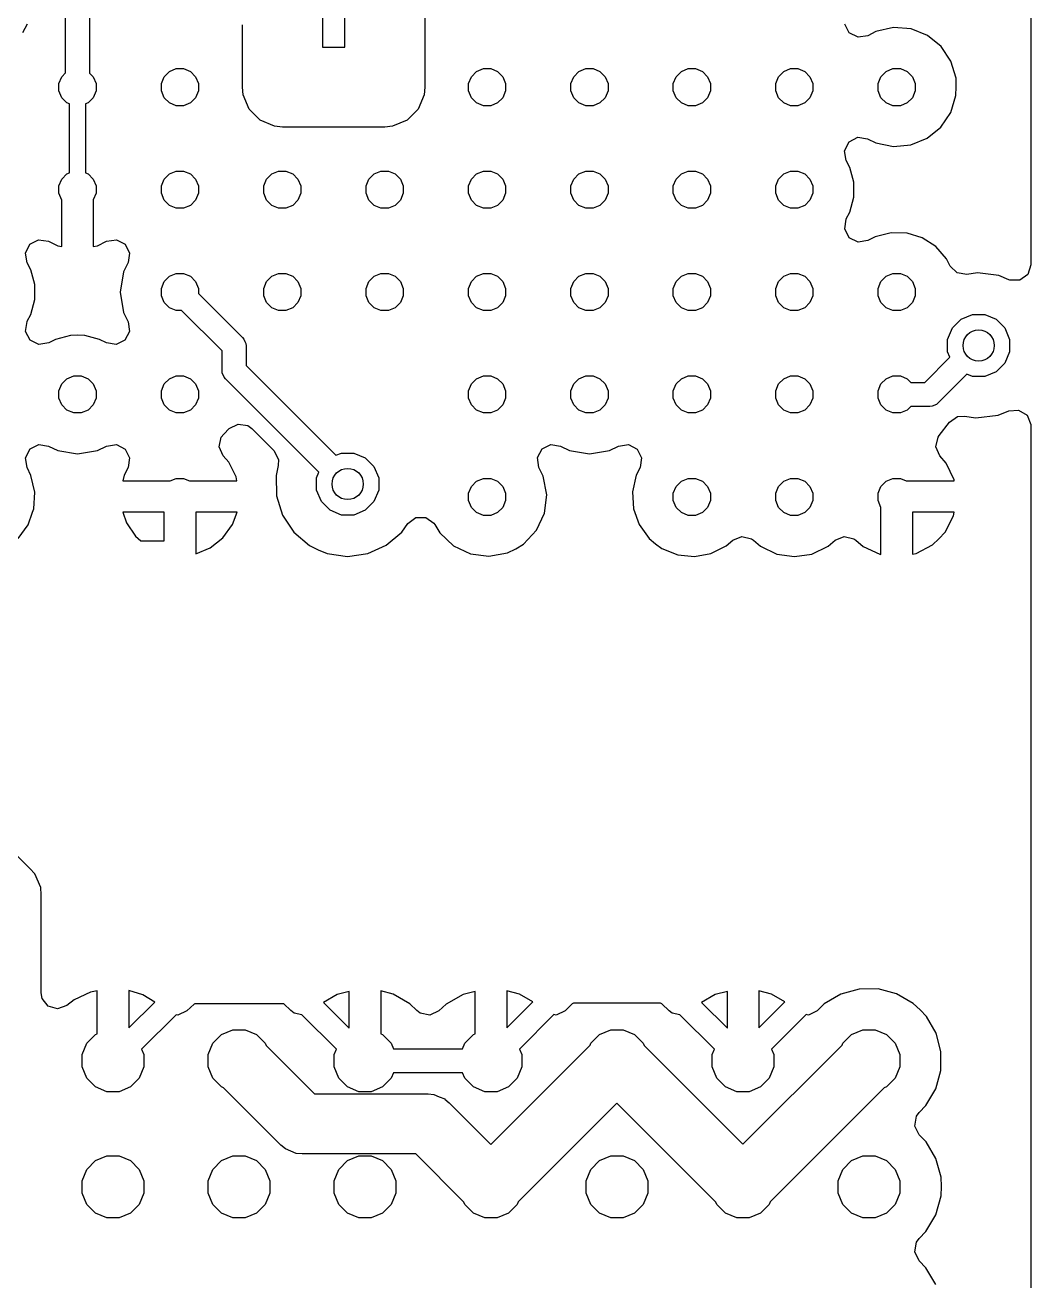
# Model space of a CAD drawing. Header units: inches. Extents: x 5.33 to 6.48, y -5.2 to -3.46.
# Drawn here: x 6.2298 to 6.4812, y -4.5747 to -4.2609 of the extents above; entities that cross this region are included whole.
import ezdxf

# ---------------------------------------------------------------- set-up
doc = ezdxf.new("R2010")
doc.units = ezdxf.units.IN
doc.header["$MEASUREMENT"] = 0
doc.layers.add('Top Layer', color=13, linetype='CONTINUOUS', true_color=0xc83434)

msp = doc.modelspace()

# ---------------------------------------------------------------- linework, layer by layer
at = {"layer": 'Top Layer', "linetype": 'CONTINUOUS'}
for p, q in [((6.48117, -3.5628), (6.48117, -4.32087)), ((6.30411, -4.25091), (6.30411, -4.26642)), ((6.3097, -4.26642), (6.3097, -4.25091)), ((6.3297, -4.25091), (6.3297, -4.27642)), ((6.23991, -4.27289), (6.23991, -4.25472)), ((6.24592, -4.2544), (6.24592, -4.27293)), ((6.23032, -4.26073), (6.22916, -4.26291)), ((6.28411, -4.27642), (6.28411, -4.26091)), ((6.43577, -4.26288), (6.43463, -4.26068)), ((6.43797, -4.26399), (6.43577, -4.26288)), ((6.44041, -4.2636), (6.43797, -4.26399)), ((6.44245, -4.26255), (6.44041, -4.2636)), ((6.44683, -4.26156), (6.44245, -4.26255)), ((6.45122, -4.26191), (6.44683, -4.26156)), ((6.4553, -4.26354), (6.45122, -4.26191)), ((6.45873, -4.2663), (6.4553, -4.26354)), ((6.30411, -4.26642), (6.3097, -4.26642)), ((6.46118, -4.26994), (6.45873, -4.2663)), ((6.46248, -4.27422), (6.46118, -4.26994)), ((6.23897, -4.27383), (6.23991, -4.27289)), ((6.24592, -4.27293), (6.24682, -4.27383)), ((6.26456, -4.27383), (6.26586, -4.27253)), ((6.26586, -4.27253), (6.26756, -4.27182)), ((6.26756, -4.27182), (6.26941, -4.27182)), ((6.26941, -4.27182), (6.27111, -4.27253)), ((6.27111, -4.27253), (6.27241, -4.27383)), ((6.34133, -4.27383), (6.34263, -4.27253)), ((6.34263, -4.27253), (6.34433, -4.27182)), ((6.34433, -4.27182), (6.34618, -4.27182)), ((6.34618, -4.27182), (6.34788, -4.27253)), ((6.34788, -4.27253), (6.34918, -4.27383)), ((6.36692, -4.27383), (6.36822, -4.27253)), ((6.36822, -4.27253), (6.36992, -4.27182)), ((6.36992, -4.27182), (6.37177, -4.27182)), ((6.37177, -4.27182), (6.37347, -4.27253)), ((6.37347, -4.27253), (6.37477, -4.27383)), ((6.39251, -4.27383), (6.39381, -4.27253)), ((6.39381, -4.27253), (6.39552, -4.27182)), ((6.39552, -4.27182), (6.39736, -4.27182)), ((6.39736, -4.27182), (6.39906, -4.27253)), ((6.39906, -4.27253), (6.40037, -4.27383)), ((6.4181, -4.27383), (6.4194, -4.27253)), ((6.4194, -4.27253), (6.42111, -4.27182)), ((6.42111, -4.27182), (6.42295, -4.27182)), ((6.42295, -4.27182), (6.42465, -4.27253)), ((6.42465, -4.27253), (6.42596, -4.27383)), ((6.44369, -4.27383), (6.44499, -4.27253)), ((6.44499, -4.27253), (6.4467, -4.27182)), ((6.4467, -4.27182), (6.44854, -4.27182)), ((6.44854, -4.27182), (6.45024, -4.27253)), ((6.45024, -4.27253), (6.45155, -4.27383)), ((6.23826, -4.27553), (6.23897, -4.27383)), ((6.23826, -4.27738), (6.23826, -4.27553)), ((6.24682, -4.27383), (6.24753, -4.27553)), ((6.24753, -4.27553), (6.24753, -4.27738)), ((6.26385, -4.27553), (6.26456, -4.27383)), ((6.26385, -4.27738), (6.26385, -4.27553)), ((6.27241, -4.27383), (6.27312, -4.27553)), ((6.27312, -4.27553), (6.27312, -4.27738)), ((6.28431, -4.27837), (6.28411, -4.27642)), ((6.3297, -4.27642), (6.32951, -4.27837)), ((6.34062, -4.27553), (6.34133, -4.27383)), ((6.34062, -4.27738), (6.34062, -4.27553)), ((6.34918, -4.27383), (6.34989, -4.27553)), ((6.34989, -4.27553), (6.34989, -4.27738)), ((6.36621, -4.27553), (6.36692, -4.27383)), ((6.36621, -4.27738), (6.36621, -4.27553)), ((6.37477, -4.27383), (6.37548, -4.27553)), ((6.37548, -4.27553), (6.37548, -4.27738)), ((6.3918, -4.27553), (6.39251, -4.27383)), ((6.3918, -4.27738), (6.3918, -4.27553)), ((6.40037, -4.27383), (6.40107, -4.27553)), ((6.40107, -4.27553), (6.40107, -4.27738)), ((6.41739, -4.27553), (6.4181, -4.27383)), ((6.41739, -4.27738), (6.41739, -4.27553)), ((6.42596, -4.27383), (6.42666, -4.27553)), ((6.42666, -4.27553), (6.42666, -4.27738)), ((6.44298, -4.27553), (6.44369, -4.27383)), ((6.44298, -4.27738), (6.44298, -4.27553)), ((6.45155, -4.27383), (6.45225, -4.27553)), ((6.45225, -4.27553), (6.45225, -4.27738)), ((6.46244, -4.27849), (6.46253, -4.27635)), ((6.46253, -4.27635), (6.46248, -4.27422)), ((6.23897, -4.27908), (6.23826, -4.27738)), ((6.24027, -4.28038), (6.23897, -4.27908)), ((6.24682, -4.27908), (6.24552, -4.28038)), ((6.24753, -4.27738), (6.24682, -4.27908)), ((6.26456, -4.27908), (6.26385, -4.27738)), ((6.26586, -4.28038), (6.26456, -4.27908)), ((6.27241, -4.27908), (6.27111, -4.28038)), ((6.27312, -4.27738), (6.27241, -4.27908)), ((6.2858, -4.28197), (6.28431, -4.27837)), ((6.32951, -4.27837), (6.32802, -4.28197)), ((6.34133, -4.27908), (6.34062, -4.27738)), ((6.34263, -4.28038), (6.34133, -4.27908)), ((6.34918, -4.27908), (6.34788, -4.28038)), ((6.34989, -4.27738), (6.34918, -4.27908)), ((6.36692, -4.27908), (6.36621, -4.27738)), ((6.36822, -4.28038), (6.36692, -4.27908)), ((6.37477, -4.27908), (6.37347, -4.28038)), ((6.37548, -4.27738), (6.37477, -4.27908)), ((6.39251, -4.27908), (6.3918, -4.27738)), ((6.39381, -4.28038), (6.39251, -4.27908)), ((6.40037, -4.27908), (6.39906, -4.28038)), ((6.40107, -4.27738), (6.40037, -4.27908)), ((6.4181, -4.27908), (6.41739, -4.27738)), ((6.4194, -4.28038), (6.4181, -4.27908)), ((6.42596, -4.27908), (6.42465, -4.28038)), ((6.42666, -4.27738), (6.42596, -4.27908)), ((6.44369, -4.27908), (6.44298, -4.27738)), ((6.44499, -4.28038), (6.44369, -4.27908)), ((6.45155, -4.27908), (6.45024, -4.28038)), ((6.45225, -4.27738), (6.45155, -4.27908)), ((6.46113, -4.28278), (6.46244, -4.27849)), ((6.24092, -4.28065), (6.24027, -4.28038)), ((6.24092, -4.29785), (6.24092, -4.28065)), ((6.24552, -4.28038), (6.24491, -4.28064)), ((6.24491, -4.28064), (6.24491, -4.29787)), ((6.26756, -4.28109), (6.26586, -4.28038)), ((6.26941, -4.28109), (6.26756, -4.28109)), ((6.27111, -4.28038), (6.26941, -4.28109)), ((6.28856, -4.28473), (6.2858, -4.28197)), ((6.32802, -4.28197), (6.32526, -4.28473)), ((6.34433, -4.28109), (6.34263, -4.28038)), ((6.34618, -4.28109), (6.34433, -4.28109)), ((6.34788, -4.28038), (6.34618, -4.28109)), ((6.36992, -4.28109), (6.36822, -4.28038)), ((6.37177, -4.28109), (6.36992, -4.28109)), ((6.37347, -4.28038), (6.37177, -4.28109)), ((6.39552, -4.28109), (6.39381, -4.28038)), ((6.39736, -4.28109), (6.39552, -4.28109)), ((6.39906, -4.28038), (6.39736, -4.28109)), ((6.42111, -4.28109), (6.4194, -4.28038)), ((6.42295, -4.28109), (6.42111, -4.28109)), ((6.42465, -4.28038), (6.42295, -4.28109)), ((6.4467, -4.28109), (6.44499, -4.28038)), ((6.44854, -4.28109), (6.4467, -4.28109)), ((6.45024, -4.28038), (6.44854, -4.28109)), ((6.45867, -4.28643), (6.46113, -4.28278)), ((6.29216, -4.28623), (6.28856, -4.28473)), ((6.32526, -4.28473), (6.32166, -4.28623)), ((6.29411, -4.28642), (6.29216, -4.28623)), ((6.3197, -4.28642), (6.29411, -4.28642)), ((6.32166, -4.28623), (6.3197, -4.28642)), ((6.43572, -4.29012), (6.43791, -4.28897)), ((6.43791, -4.28897), (6.44035, -4.28933)), ((6.45117, -4.29086), (6.45525, -4.2892)), ((6.45525, -4.2892), (6.45867, -4.28643)), ((6.43462, -4.29234), (6.43572, -4.29012)), ((6.43504, -4.29478), (6.43462, -4.29234)), ((6.44035, -4.28933), (6.44037, -4.28934)), ((6.44037, -4.28934), (6.44241, -4.29036)), ((6.44241, -4.29036), (6.44679, -4.29126)), ((6.44679, -4.29126), (6.45117, -4.29086)), ((6.43595, -4.29649), (6.43504, -4.29478)), ((6.23897, -4.29942), (6.24027, -4.29812)), ((6.24027, -4.29812), (6.24092, -4.29785)), ((6.24491, -4.29787), (6.24552, -4.29812)), ((6.24552, -4.29812), (6.24682, -4.29942)), ((6.26456, -4.29942), (6.26586, -4.29812)), ((6.26586, -4.29812), (6.26756, -4.29741)), ((6.26756, -4.29741), (6.26941, -4.29741)), ((6.26941, -4.29741), (6.27111, -4.29812)), ((6.27111, -4.29812), (6.27241, -4.29942)), ((6.29015, -4.29942), (6.29145, -4.29812)), ((6.29145, -4.29812), (6.29315, -4.29741)), ((6.29315, -4.29741), (6.295, -4.29741)), ((6.295, -4.29741), (6.2967, -4.29812)), ((6.2967, -4.29812), (6.298, -4.29942)), ((6.31574, -4.29942), (6.31704, -4.29812)), ((6.31704, -4.29812), (6.31874, -4.29741)), ((6.31874, -4.29741), (6.32059, -4.29741)), ((6.32059, -4.29741), (6.32229, -4.29812)), ((6.32229, -4.29812), (6.32359, -4.29942)), ((6.34133, -4.29942), (6.34263, -4.29812)), ((6.34263, -4.29812), (6.34433, -4.29741)), ((6.34433, -4.29741), (6.34618, -4.29741)), ((6.34618, -4.29741), (6.34788, -4.29812)), ((6.34788, -4.29812), (6.34918, -4.29942)), ((6.36692, -4.29942), (6.36822, -4.29812)), ((6.36822, -4.29812), (6.36992, -4.29741)), ((6.36992, -4.29741), (6.37177, -4.29741)), ((6.37177, -4.29741), (6.37347, -4.29812)), ((6.37347, -4.29812), (6.37477, -4.29942)), ((6.39251, -4.29942), (6.39381, -4.29812)), ((6.39381, -4.29812), (6.39552, -4.29741)), ((6.39552, -4.29741), (6.39736, -4.29741)), ((6.39736, -4.29741), (6.39906, -4.29812)), ((6.39906, -4.29812), (6.40037, -4.29942)), ((6.4181, -4.29942), (6.4194, -4.29812)), ((6.4194, -4.29812), (6.42111, -4.29741)), ((6.42111, -4.29741), (6.42295, -4.29741)), ((6.42295, -4.29741), (6.42465, -4.29812)), ((6.42465, -4.29812), (6.42596, -4.29942)), ((6.43692, -4.30019), (6.43595, -4.29649)), ((6.23826, -4.30113), (6.23897, -4.29942)), ((6.23826, -4.30297), (6.23826, -4.30113)), ((6.24682, -4.29942), (6.24753, -4.30113)), ((6.24753, -4.30113), (6.24753, -4.30297)), ((6.26385, -4.30113), (6.26456, -4.29942)), ((6.26385, -4.30297), (6.26385, -4.30113)), ((6.27241, -4.29942), (6.27312, -4.30113)), ((6.27312, -4.30113), (6.27312, -4.30297)), ((6.28944, -4.30113), (6.29015, -4.29942)), ((6.28944, -4.30297), (6.28944, -4.30113)), ((6.298, -4.29942), (6.29871, -4.30113)), ((6.29871, -4.30113), (6.29871, -4.30297)), ((6.31503, -4.30113), (6.31574, -4.29942)), ((6.31503, -4.30297), (6.31503, -4.30113)), ((6.32359, -4.29942), (6.3243, -4.30113)), ((6.3243, -4.30113), (6.3243, -4.30297)), ((6.34062, -4.30113), (6.34133, -4.29942)), ((6.34062, -4.30297), (6.34062, -4.30113)), ((6.34918, -4.29942), (6.34989, -4.30113)), ((6.34989, -4.30113), (6.34989, -4.30297)), ((6.36621, -4.30113), (6.36692, -4.29942)), ((6.36621, -4.30297), (6.36621, -4.30113)), ((6.37477, -4.29942), (6.37548, -4.30113)), ((6.37548, -4.30113), (6.37548, -4.30297)), ((6.3918, -4.30113), (6.39251, -4.29942)), ((6.3918, -4.30297), (6.3918, -4.30113)), ((6.40037, -4.29942), (6.40107, -4.30113)), ((6.40107, -4.30113), (6.40107, -4.30297)), ((6.41739, -4.30113), (6.4181, -4.29942)), ((6.41739, -4.30297), (6.41739, -4.30113)), ((6.42596, -4.29942), (6.42666, -4.30113)), ((6.42666, -4.30113), (6.42666, -4.30297)), ((6.43692, -4.30395), (6.43692, -4.30019)), ((6.23897, -4.30467), (6.23826, -4.30297)), ((6.23898, -4.30468), (6.23897, -4.30467)), ((6.23898, -4.31625), (6.23898, -4.30468)), ((6.24753, -4.30297), (6.24685, -4.3046)), ((6.24685, -4.3046), (6.24685, -4.31625)), ((6.26456, -4.30467), (6.26385, -4.30297)), ((6.26586, -4.30598), (6.26456, -4.30467)), ((6.27241, -4.30467), (6.27111, -4.30598)), ((6.27312, -4.30297), (6.27241, -4.30467)), ((6.29015, -4.30467), (6.28944, -4.30297)), ((6.29145, -4.30598), (6.29015, -4.30467)), ((6.298, -4.30467), (6.2967, -4.30598)), ((6.29871, -4.30297), (6.298, -4.30467)), ((6.31574, -4.30467), (6.31503, -4.30297)), ((6.31704, -4.30598), (6.31574, -4.30467)), ((6.32359, -4.30467), (6.32229, -4.30598)), ((6.3243, -4.30297), (6.32359, -4.30467)), ((6.34133, -4.30467), (6.34062, -4.30297)), ((6.34263, -4.30598), (6.34133, -4.30467)), ((6.34918, -4.30467), (6.34788, -4.30598)), ((6.34989, -4.30297), (6.34918, -4.30467)), ((6.36692, -4.30467), (6.36621, -4.30297)), ((6.36822, -4.30598), (6.36692, -4.30467)), ((6.37477, -4.30467), (6.37347, -4.30598)), ((6.37548, -4.30297), (6.37477, -4.30467)), ((6.39251, -4.30467), (6.3918, -4.30297)), ((6.39381, -4.30598), (6.39251, -4.30467)), ((6.40037, -4.30467), (6.39906, -4.30598)), ((6.40107, -4.30297), (6.40037, -4.30467)), ((6.4181, -4.30467), (6.41739, -4.30297)), ((6.4194, -4.30598), (6.4181, -4.30467)), ((6.42596, -4.30467), (6.42465, -4.30598)), ((6.42666, -4.30297), (6.42596, -4.30467)), ((6.43595, -4.30764), (6.43692, -4.30395)), ((6.26756, -4.30668), (6.26586, -4.30598)), ((6.26941, -4.30668), (6.26756, -4.30668)), ((6.27111, -4.30598), (6.26941, -4.30668)), ((6.29315, -4.30668), (6.29145, -4.30598)), ((6.295, -4.30668), (6.29315, -4.30668)), ((6.2967, -4.30598), (6.295, -4.30668)), ((6.31874, -4.30668), (6.31704, -4.30598)), ((6.32059, -4.30668), (6.31874, -4.30668)), ((6.32229, -4.30598), (6.32059, -4.30668)), ((6.34433, -4.30668), (6.34263, -4.30598)), ((6.34618, -4.30668), (6.34433, -4.30668)), ((6.34788, -4.30598), (6.34618, -4.30668)), ((6.36992, -4.30668), (6.36822, -4.30598)), ((6.37177, -4.30668), (6.36992, -4.30668)), ((6.37347, -4.30598), (6.37177, -4.30668)), ((6.39552, -4.30668), (6.39381, -4.30598)), ((6.39736, -4.30668), (6.39552, -4.30668)), ((6.39906, -4.30598), (6.39736, -4.30668)), ((6.42111, -4.30668), (6.4194, -4.30598)), ((6.42295, -4.30668), (6.42111, -4.30668)), ((6.42465, -4.30598), (6.42295, -4.30668)), ((6.43504, -4.30936), (6.43595, -4.30764)), ((6.43464, -4.31187), (6.43501, -4.30943)), ((6.43501, -4.30943), (6.43504, -4.30936)), ((6.43577, -4.31407), (6.43464, -4.31187)), ((6.43799, -4.31518), (6.43577, -4.31407)), ((6.44227, -4.31381), (6.44042, -4.31477)), ((6.44623, -4.31282), (6.44227, -4.31381)), ((6.45022, -4.31292), (6.44623, -4.31282)), ((6.45403, -4.3141), (6.45022, -4.31292)), ((6.45738, -4.31627), (6.45403, -4.3141)), ((6.2299, -4.31793), (6.23099, -4.31571)), ((6.23099, -4.31571), (6.23318, -4.31456)), ((6.23318, -4.31456), (6.23563, -4.31492)), ((6.23563, -4.31492), (6.23565, -4.31493)), ((6.23565, -4.31493), (6.23794, -4.31607)), ((6.23794, -4.31607), (6.23898, -4.31625)), ((6.24685, -4.31625), (6.24789, -4.31607)), ((6.24789, -4.31607), (6.25018, -4.31493)), ((6.25018, -4.31493), (6.25263, -4.31456)), ((6.25263, -4.31456), (6.25482, -4.3157)), ((6.25482, -4.3157), (6.25592, -4.31791)), ((6.44042, -4.31477), (6.43799, -4.31518)), ((6.46007, -4.31931), (6.45738, -4.31627)), ((6.23032, -4.32037), (6.2299, -4.31793)), ((6.23122, -4.32209), (6.23032, -4.32037)), ((6.25556, -4.32026), (6.25442, -4.3226)), ((6.25592, -4.31791), (6.25556, -4.32026)), ((6.46102, -4.32114), (6.46007, -4.31931)), ((6.2322, -4.32578), (6.23122, -4.32209)), ((6.25442, -4.3226), (6.25357, -4.32766)), ((6.26456, -4.32501), (6.26586, -4.32371)), ((6.26586, -4.32371), (6.26756, -4.323)), ((6.26756, -4.323), (6.26941, -4.323)), ((6.26941, -4.323), (6.27111, -4.32371)), ((6.27111, -4.32371), (6.27241, -4.32501)), ((6.29015, -4.32501), (6.29145, -4.32371)), ((6.29145, -4.32371), (6.29315, -4.323)), ((6.29315, -4.323), (6.295, -4.323)), ((6.295, -4.323), (6.2967, -4.32371)), ((6.2967, -4.32371), (6.298, -4.32501)), ((6.31574, -4.32501), (6.31704, -4.32371)), ((6.31704, -4.32371), (6.31874, -4.323)), ((6.31874, -4.323), (6.32059, -4.323)), ((6.32059, -4.323), (6.32229, -4.32371)), ((6.32229, -4.32371), (6.32359, -4.32501)), ((6.34133, -4.32501), (6.34263, -4.32371)), ((6.34263, -4.32371), (6.34433, -4.323)), ((6.34433, -4.323), (6.34618, -4.323)), ((6.34618, -4.323), (6.34788, -4.32371)), ((6.34788, -4.32371), (6.34918, -4.32501)), ((6.36692, -4.32501), (6.36822, -4.32371)), ((6.36822, -4.32371), (6.36992, -4.323)), ((6.36992, -4.323), (6.37177, -4.323)), ((6.37177, -4.323), (6.37347, -4.32371)), ((6.37347, -4.32371), (6.37477, -4.32501)), ((6.39251, -4.32501), (6.39381, -4.32371)), ((6.39381, -4.32371), (6.39552, -4.323)), ((6.39552, -4.323), (6.39736, -4.323)), ((6.39736, -4.323), (6.39906, -4.32371)), ((6.39906, -4.32371), (6.40037, -4.32501)), ((6.4181, -4.32501), (6.4194, -4.32371)), ((6.4194, -4.32371), (6.42111, -4.323)), ((6.42111, -4.323), (6.42295, -4.323)), ((6.42295, -4.323), (6.42465, -4.32371)), ((6.42465, -4.32371), (6.42596, -4.32501)), ((6.44369, -4.32501), (6.44499, -4.32371)), ((6.44499, -4.32371), (6.4467, -4.323)), ((6.4467, -4.323), (6.44854, -4.323)), ((6.44854, -4.323), (6.45024, -4.32371)), ((6.45024, -4.32371), (6.45155, -4.32501)), ((6.46271, -4.32283), (6.46102, -4.32114)), ((6.46514, -4.32325), (6.46271, -4.32283)), ((6.46781, -4.32286), (6.46514, -4.32325)), ((6.47315, -4.32353), (6.46781, -4.32286)), ((6.47563, -4.32456), (6.47315, -4.32353)), ((6.4804, -4.32322), (6.4784, -4.32467)), ((6.48117, -4.32087), (6.4804, -4.32322)), ((6.2322, -4.32954), (6.2322, -4.32578)), ((6.26385, -4.32672), (6.26456, -4.32501)), ((6.26385, -4.32856), (6.26385, -4.32672)), ((6.27241, -4.32501), (6.27312, -4.32672)), ((6.27312, -4.32672), (6.27312, -4.32798)), ((6.28944, -4.32672), (6.29015, -4.32501)), ((6.28944, -4.32856), (6.28944, -4.32672)), ((6.298, -4.32501), (6.29871, -4.32672)), ((6.29871, -4.32672), (6.29871, -4.32856)), ((6.31503, -4.32672), (6.31574, -4.32501)), ((6.31503, -4.32856), (6.31503, -4.32672)), ((6.32359, -4.32501), (6.3243, -4.32672)), ((6.3243, -4.32672), (6.3243, -4.32856)), ((6.34062, -4.32672), (6.34133, -4.32501)), ((6.34062, -4.32856), (6.34062, -4.32672)), ((6.34918, -4.32501), (6.34989, -4.32672)), ((6.34989, -4.32672), (6.34989, -4.32856)), ((6.36621, -4.32672), (6.36692, -4.32501)), ((6.36621, -4.32856), (6.36621, -4.32672)), ((6.37477, -4.32501), (6.37548, -4.32672)), ((6.37548, -4.32672), (6.37548, -4.32856)), ((6.3918, -4.32672), (6.39251, -4.32501)), ((6.3918, -4.32856), (6.3918, -4.32672)), ((6.40037, -4.32501), (6.40107, -4.32672)), ((6.40107, -4.32672), (6.40107, -4.32856)), ((6.41739, -4.32672), (6.4181, -4.32501)), ((6.41739, -4.32856), (6.41739, -4.32672)), ((6.42596, -4.32501), (6.42666, -4.32672)), ((6.42666, -4.32672), (6.42666, -4.32856)), ((6.44298, -4.32672), (6.44369, -4.32501)), ((6.44298, -4.32856), (6.44298, -4.32672)), ((6.45155, -4.32501), (6.45225, -4.32672)), ((6.45225, -4.32672), (6.45225, -4.32856)), ((6.47593, -4.32467), (6.47563, -4.32456)), ((6.4784, -4.32467), (6.47593, -4.32467)), ((6.23122, -4.33323), (6.2322, -4.32954)), ((6.25357, -4.32766), (6.25442, -4.33271)), ((6.26456, -4.33026), (6.26385, -4.32856)), ((6.27312, -4.32798), (6.28413, -4.33898)), ((6.29015, -4.33026), (6.28944, -4.32856)), ((6.29871, -4.32856), (6.298, -4.33026)), ((6.31574, -4.33026), (6.31503, -4.32856)), ((6.3243, -4.32856), (6.32359, -4.33026)), ((6.34133, -4.33026), (6.34062, -4.32856)), ((6.34989, -4.32856), (6.34918, -4.33026)), ((6.36692, -4.33026), (6.36621, -4.32856)), ((6.37548, -4.32856), (6.37477, -4.33026)), ((6.39251, -4.33026), (6.3918, -4.32856)), ((6.40107, -4.32856), (6.40037, -4.33026)), ((6.4181, -4.33026), (6.41739, -4.32856)), ((6.42666, -4.32856), (6.42596, -4.33026)), ((6.44369, -4.33026), (6.44298, -4.32856)), ((6.45225, -4.32856), (6.45155, -4.33026)), ((6.23032, -4.33495), (6.23122, -4.33323)), ((6.25442, -4.33271), (6.25556, -4.33505)), ((6.26586, -4.33157), (6.26456, -4.33026)), ((6.26756, -4.33227), (6.26586, -4.33157)), ((6.26892, -4.33227), (6.26756, -4.33227)), ((6.27901, -4.34235), (6.26892, -4.33227)), ((6.29145, -4.33157), (6.29015, -4.33026)), ((6.29315, -4.33227), (6.29145, -4.33157)), ((6.295, -4.33227), (6.29315, -4.33227)), ((6.2967, -4.33157), (6.295, -4.33227)), ((6.298, -4.33026), (6.2967, -4.33157)), ((6.31704, -4.33157), (6.31574, -4.33026)), ((6.31874, -4.33227), (6.31704, -4.33157)), ((6.32059, -4.33227), (6.31874, -4.33227)), ((6.32229, -4.33157), (6.32059, -4.33227)), ((6.32359, -4.33026), (6.32229, -4.33157)), ((6.34263, -4.33157), (6.34133, -4.33026)), ((6.34433, -4.33227), (6.34263, -4.33157)), ((6.34618, -4.33227), (6.34433, -4.33227)), ((6.34788, -4.33157), (6.34618, -4.33227)), ((6.34918, -4.33026), (6.34788, -4.33157)), ((6.36822, -4.33157), (6.36692, -4.33026)), ((6.36992, -4.33227), (6.36822, -4.33157)), ((6.37177, -4.33227), (6.36992, -4.33227)), ((6.37347, -4.33157), (6.37177, -4.33227)), ((6.37477, -4.33026), (6.37347, -4.33157)), ((6.39381, -4.33157), (6.39251, -4.33026)), ((6.39552, -4.33227), (6.39381, -4.33157)), ((6.39736, -4.33227), (6.39552, -4.33227)), ((6.39906, -4.33157), (6.39736, -4.33227)), ((6.40037, -4.33026), (6.39906, -4.33157)), ((6.4194, -4.33157), (6.4181, -4.33026)), ((6.42111, -4.33227), (6.4194, -4.33157)), ((6.42295, -4.33227), (6.42111, -4.33227)), ((6.42465, -4.33157), (6.42295, -4.33227)), ((6.42596, -4.33026), (6.42465, -4.33157)), ((6.44499, -4.33157), (6.44369, -4.33026)), ((6.4467, -4.33227), (6.44499, -4.33157)), ((6.44854, -4.33227), (6.4467, -4.33227)), ((6.45024, -4.33157), (6.44854, -4.33227)), ((6.45155, -4.33026), (6.45024, -4.33157)), ((6.46372, -4.33443), (6.46657, -4.33325)), ((6.46657, -4.33325), (6.46965, -4.33325)), ((6.46965, -4.33325), (6.4725, -4.33443)), ((6.22991, -4.33748), (6.23028, -4.33503)), ((6.23028, -4.33503), (6.23032, -4.33495)), ((6.25556, -4.33505), (6.25591, -4.3375)), ((6.46154, -4.33661), (6.46372, -4.33443)), ((6.4725, -4.33443), (6.47468, -4.33661)), ((6.23106, -4.33967), (6.22991, -4.33748)), ((6.23741, -4.33947), (6.23571, -4.34036)), ((6.24111, -4.3385), (6.23741, -4.33947)), ((6.24289, -4.33845), (6.24111, -4.3385)), ((6.24469, -4.33852), (6.24289, -4.33845)), ((6.24843, -4.33949), (6.24469, -4.33852)), ((6.25015, -4.34037), (6.24843, -4.33949)), ((6.25591, -4.3375), (6.25475, -4.33969)), ((6.28413, -4.33898), (6.2845, -4.33943)), ((6.2845, -4.33943), (6.2845, -4.33943)), ((6.2845, -4.33943), (6.2845, -4.33943)), ((6.2845, -4.33943), (6.28473, -4.33998)), ((6.46036, -4.33946), (6.46154, -4.33661)), ((6.46036, -4.34255), (6.46036, -4.33946)), ((6.47468, -4.33661), (6.47586, -4.33946)), ((6.47586, -4.33946), (6.47586, -4.34255)), ((6.23327, -4.34077), (6.23106, -4.33967)), ((6.23571, -4.34036), (6.23327, -4.34077)), ((6.25253, -4.34077), (6.25015, -4.34037)), ((6.25475, -4.33969), (6.25253, -4.34077)), ((6.27901, -4.3472), (6.27901, -4.34235)), ((6.28473, -4.33998), (6.28495, -4.34051)), ((6.28495, -4.34051), (6.28495, -4.34052)), ((6.28495, -4.34052), (6.28495, -4.34052)), ((6.28495, -4.34052), (6.28501, -4.3411)), ((6.28501, -4.3411), (6.28501, -4.34596)), ((6.46093, -4.34393), (6.46036, -4.34255)), ((6.47586, -4.34255), (6.47468, -4.34539)), ((6.45466, -4.35021), (6.46093, -4.34393)), ((6.47468, -4.34539), (6.4725, -4.34758)), ((6.24027, -4.3493), (6.24197, -4.34859)), ((6.24197, -4.34859), (6.24382, -4.34859)), ((6.24382, -4.34859), (6.24552, -4.3493)), ((6.26586, -4.3493), (6.26756, -4.34859)), ((6.26756, -4.34859), (6.26941, -4.34859)), ((6.26941, -4.34859), (6.27111, -4.3493)), ((6.27906, -4.34779), (6.27901, -4.3472)), ((6.27951, -4.34887), (6.27906, -4.34779)), ((6.27989, -4.34933), (6.27951, -4.34887)), ((6.28501, -4.34596), (6.30748, -4.36843)), ((6.34263, -4.3493), (6.34433, -4.34859)), ((6.34433, -4.34859), (6.34618, -4.34859)), ((6.34618, -4.34859), (6.34788, -4.3493)), ((6.36822, -4.3493), (6.36992, -4.34859)), ((6.36992, -4.34859), (6.37177, -4.34859)), ((6.37177, -4.34859), (6.37347, -4.3493)), ((6.39381, -4.3493), (6.39552, -4.34859)), ((6.39552, -4.34859), (6.39736, -4.34859)), ((6.39736, -4.34859), (6.39906, -4.3493)), ((6.4194, -4.3493), (6.42111, -4.34859)), ((6.42111, -4.34859), (6.42295, -4.34859)), ((6.42295, -4.34859), (6.42465, -4.3493)), ((6.44499, -4.3493), (6.4467, -4.34859)), ((6.4467, -4.34859), (6.44854, -4.34859)), ((6.44854, -4.34859), (6.45024, -4.3493)), ((6.46518, -4.34818), (6.45803, -4.35533)), ((6.46657, -4.34876), (6.46518, -4.34818)), ((6.46965, -4.34876), (6.46657, -4.34876)), ((6.4725, -4.34758), (6.46965, -4.34876)), ((6.23826, -4.35231), (6.23897, -4.3506)), ((6.23897, -4.3506), (6.24027, -4.3493)), ((6.24552, -4.3493), (6.24682, -4.3506)), ((6.24682, -4.3506), (6.24753, -4.35231)), ((6.26385, -4.35231), (6.26456, -4.3506)), ((6.26456, -4.3506), (6.26586, -4.3493)), ((6.27111, -4.3493), (6.27241, -4.3506)), ((6.27241, -4.3506), (6.27312, -4.35231)), ((6.30324, -4.37268), (6.27989, -4.34933)), ((6.34062, -4.35231), (6.34133, -4.3506)), ((6.34133, -4.3506), (6.34263, -4.3493)), ((6.34788, -4.3493), (6.34918, -4.3506)), ((6.34918, -4.3506), (6.34989, -4.35231)), ((6.36621, -4.35231), (6.36692, -4.3506)), ((6.36692, -4.3506), (6.36822, -4.3493)), ((6.37347, -4.3493), (6.37477, -4.3506)), ((6.37477, -4.3506), (6.37548, -4.35231)), ((6.3918, -4.35231), (6.39251, -4.3506)), ((6.39251, -4.3506), (6.39381, -4.3493)), ((6.39906, -4.3493), (6.40037, -4.3506)), ((6.40037, -4.3506), (6.40107, -4.35231)), ((6.41739, -4.35231), (6.4181, -4.3506)), ((6.4181, -4.3506), (6.4194, -4.3493)), ((6.42465, -4.3493), (6.42596, -4.3506)), ((6.42596, -4.3506), (6.42666, -4.35231)), ((6.44298, -4.35231), (6.44369, -4.3506)), ((6.44369, -4.3506), (6.44499, -4.3493)), ((6.45024, -4.3493), (6.45115, -4.35021)), ((6.45115, -4.35021), (6.45466, -4.35021)), ((6.23826, -4.35415), (6.23826, -4.35231)), ((6.23897, -4.35585), (6.23826, -4.35415)), ((6.24753, -4.35415), (6.24682, -4.35585)), ((6.24753, -4.35231), (6.24753, -4.35415)), ((6.26385, -4.35415), (6.26385, -4.35231)), ((6.26456, -4.35585), (6.26385, -4.35415)), ((6.27312, -4.35415), (6.27241, -4.35585)), ((6.27312, -4.35231), (6.27312, -4.35415)), ((6.34062, -4.35415), (6.34062, -4.35231)), ((6.34133, -4.35585), (6.34062, -4.35415)), ((6.34989, -4.35415), (6.34918, -4.35585)), ((6.34989, -4.35231), (6.34989, -4.35415)), ((6.36621, -4.35415), (6.36621, -4.35231)), ((6.36692, -4.35585), (6.36621, -4.35415)), ((6.37548, -4.35415), (6.37477, -4.35585)), ((6.37548, -4.35231), (6.37548, -4.35415)), ((6.3918, -4.35415), (6.3918, -4.35231)), ((6.39251, -4.35585), (6.3918, -4.35415)), ((6.40107, -4.35415), (6.40037, -4.35585)), ((6.40107, -4.35231), (6.40107, -4.35415)), ((6.41739, -4.35415), (6.41739, -4.35231)), ((6.4181, -4.35585), (6.41739, -4.35415)), ((6.42666, -4.35415), (6.42596, -4.35585)), ((6.42666, -4.35231), (6.42666, -4.35415)), ((6.44298, -4.35415), (6.44298, -4.35231)), ((6.44369, -4.35585), (6.44298, -4.35415)), ((6.24027, -4.35716), (6.23897, -4.35585)), ((6.24197, -4.35786), (6.24027, -4.35716)), ((6.24382, -4.35786), (6.24197, -4.35786)), ((6.24552, -4.35716), (6.24382, -4.35786)), ((6.24682, -4.35585), (6.24552, -4.35716)), ((6.26586, -4.35716), (6.26456, -4.35585)), ((6.26756, -4.35786), (6.26586, -4.35716)), ((6.26941, -4.35786), (6.26756, -4.35786)), ((6.27111, -4.35716), (6.26941, -4.35786)), ((6.27241, -4.35585), (6.27111, -4.35716)), ((6.34263, -4.35716), (6.34133, -4.35585)), ((6.34433, -4.35786), (6.34263, -4.35716)), ((6.34618, -4.35786), (6.34433, -4.35786)), ((6.34788, -4.35716), (6.34618, -4.35786)), ((6.34918, -4.35585), (6.34788, -4.35716)), ((6.36822, -4.35716), (6.36692, -4.35585)), ((6.36992, -4.35786), (6.36822, -4.35716)), ((6.37177, -4.35786), (6.36992, -4.35786)), ((6.37347, -4.35716), (6.37177, -4.35786)), ((6.37477, -4.35585), (6.37347, -4.35716)), ((6.39381, -4.35716), (6.39251, -4.35585)), ((6.39552, -4.35786), (6.39381, -4.35716)), ((6.39736, -4.35786), (6.39552, -4.35786)), ((6.39906, -4.35716), (6.39736, -4.35786)), ((6.40037, -4.35585), (6.39906, -4.35716)), ((6.4194, -4.35716), (6.4181, -4.35585)), ((6.42111, -4.35786), (6.4194, -4.35716)), ((6.42295, -4.35786), (6.42111, -4.35786)), ((6.42465, -4.35716), (6.42295, -4.35786)), ((6.42596, -4.35585), (6.42465, -4.35716)), ((6.44499, -4.35716), (6.44369, -4.35585)), ((6.4467, -4.35786), (6.44499, -4.35716)), ((6.44854, -4.35786), (6.4467, -4.35786)), ((6.45024, -4.35716), (6.44854, -4.35786)), ((6.45119, -4.35621), (6.45024, -4.35716)), ((6.45591, -4.35621), (6.45119, -4.35621)), ((6.45649, -4.35615), (6.45591, -4.35621)), ((6.45757, -4.3557), (6.45649, -4.35615)), ((6.45803, -4.35533), (6.45757, -4.3557)), ((6.47302, -4.35841), (6.47564, -4.35733)), ((6.47564, -4.35733), (6.4781, -4.35714)), ((6.4781, -4.35714), (6.48021, -4.35843)), ((6.28083, -4.36174), (6.28304, -4.36062)), ((6.28304, -4.36062), (6.28548, -4.361)), ((6.28548, -4.361), (6.28649, -4.36174)), ((6.45824, -4.36352), (6.4608, -4.36017)), ((6.4608, -4.36017), (6.46283, -4.35877)), ((6.46283, -4.35877), (6.46459, -4.35865)), ((6.46459, -4.35865), (6.46739, -4.35908)), ((6.46739, -4.35908), (6.47302, -4.35841)), ((6.48021, -4.35843), (6.48115, -4.36071)), ((6.48115, -4.36071), (6.48117, -4.36102)), ((6.48117, -4.36102), (6.48117, -4.99016)), ((6.2783, -4.36633), (6.27884, -4.36392)), ((6.27884, -4.36392), (6.27946, -4.36312)), ((6.27946, -4.36312), (6.28083, -4.36174)), ((6.28649, -4.36174), (6.292, -4.36725)), ((6.45744, -4.36632), (6.45797, -4.36391)), ((6.45797, -4.36391), (6.45824, -4.36352)), ((6.22991, -4.36904), (6.23104, -4.36684)), ((6.23104, -4.36684), (6.23325, -4.36573)), ((6.23325, -4.36573), (6.23565, -4.36611)), ((6.23565, -4.36611), (6.23794, -4.36725)), ((6.23794, -4.36725), (6.24291, -4.36809)), ((6.24291, -4.36809), (6.24789, -4.36725)), ((6.24789, -4.36725), (6.25018, -4.36611)), ((6.25018, -4.36611), (6.25263, -4.36574)), ((6.25263, -4.36574), (6.25482, -4.36688)), ((6.25482, -4.36688), (6.25592, -4.36909)), ((6.27929, -4.3686), (6.2783, -4.36633)), ((6.292, -4.36725), (6.29312, -4.36945)), ((6.35787, -4.36902), (6.35901, -4.36683)), ((6.35901, -4.36683), (6.36122, -4.36573)), ((6.36122, -4.36573), (6.3636, -4.36611)), ((6.3636, -4.36611), (6.36589, -4.36725)), ((6.36589, -4.36725), (6.37087, -4.36809)), ((6.37087, -4.36809), (6.37584, -4.36725)), ((6.37584, -4.36725), (6.37813, -4.36611)), ((6.37813, -4.36611), (6.38058, -4.36574)), ((6.38058, -4.36574), (6.38277, -4.36688)), ((6.38277, -4.36688), (6.38388, -4.36909)), ((6.45842, -4.36859), (6.45744, -4.36632)), ((6.23029, -4.37149), (6.22991, -4.36904)), ((6.25592, -4.36909), (6.25553, -4.3715)), ((6.28068, -4.37016), (6.27929, -4.3686)), ((6.28256, -4.37384), (6.28068, -4.37016)), ((6.29312, -4.36945), (6.29308, -4.37095)), ((6.30748, -4.36843), (6.30887, -4.36786)), ((6.30887, -4.36786), (6.31196, -4.36786)), ((6.31196, -4.36786), (6.3148, -4.36904)), ((6.3148, -4.36904), (6.31698, -4.37122)), ((6.35823, -4.37147), (6.35787, -4.36902)), ((6.38388, -4.36909), (6.3835, -4.37148)), ((6.45998, -4.37036), (6.45842, -4.36859)), ((6.462, -4.37454), (6.45998, -4.37036)), ((6.23127, -4.37344), (6.23029, -4.37149)), ((6.23223, -4.37763), (6.23127, -4.37344)), ((6.25458, -4.37337), (6.25425, -4.3748)), ((6.25553, -4.3715), (6.25458, -4.37337)), ((6.28275, -4.3748), (6.28256, -4.37384)), ((6.29308, -4.37095), (6.29252, -4.37348)), ((6.29252, -4.37348), (6.29266, -4.37859)), ((6.30266, -4.37407), (6.30324, -4.37268)), ((6.31698, -4.37122), (6.31817, -4.37407)), ((6.35931, -4.37363), (6.35823, -4.37147)), ((6.36019, -4.3783), (6.35931, -4.37363)), ((6.38253, -4.37342), (6.3816, -4.3776)), ((6.3835, -4.37148), (6.38253, -4.37342)), ((6.25425, -4.3748), (6.26607, -4.3748)), ((6.26607, -4.3748), (6.26756, -4.37419)), ((6.26756, -4.37419), (6.26941, -4.37419)), ((6.26941, -4.37419), (6.2709, -4.3748)), ((6.2709, -4.3748), (6.28275, -4.3748)), ((6.30266, -4.37715), (6.30266, -4.37407)), ((6.30384, -4.38), (6.30266, -4.37715)), ((6.31817, -4.37715), (6.31698, -4.38)), ((6.31817, -4.37407), (6.31817, -4.37715)), ((6.34062, -4.3779), (6.34133, -4.37619)), ((6.34133, -4.37619), (6.34263, -4.37489)), ((6.34263, -4.37489), (6.34433, -4.37419)), ((6.34433, -4.37419), (6.34618, -4.37419)), ((6.34618, -4.37419), (6.34788, -4.37489)), ((6.34788, -4.37489), (6.34918, -4.37619)), ((6.34918, -4.37619), (6.34989, -4.3779)), ((6.3918, -4.3779), (6.39251, -4.37619)), ((6.39251, -4.37619), (6.39381, -4.37489)), ((6.39381, -4.37489), (6.39552, -4.37419)), ((6.39552, -4.37419), (6.39736, -4.37419)), ((6.39736, -4.37419), (6.39906, -4.37489)), ((6.39906, -4.37489), (6.40037, -4.37619)), ((6.40037, -4.37619), (6.40107, -4.3779)), ((6.41739, -4.3779), (6.4181, -4.37619)), ((6.4181, -4.37619), (6.4194, -4.37489)), ((6.4194, -4.37489), (6.42111, -4.37419)), ((6.42111, -4.37419), (6.42295, -4.37419)), ((6.42295, -4.37419), (6.42465, -4.37489)), ((6.42465, -4.37489), (6.42596, -4.37619)), ((6.42596, -4.37619), (6.42666, -4.3779)), ((6.44298, -4.3779), (6.44369, -4.37619)), ((6.44369, -4.37619), (6.44499, -4.37489)), ((6.44499, -4.37489), (6.4467, -4.37419)), ((6.4467, -4.37419), (6.44854, -4.37419)), ((6.44854, -4.37419), (6.45003, -4.3748)), ((6.45003, -4.3748), (6.46203, -4.3748)), ((6.46203, -4.3748), (6.462, -4.37454)), ((6.23199, -4.38182), (6.23223, -4.37763)), ((6.29266, -4.37859), (6.29417, -4.3834)), ((6.30602, -4.38218), (6.30384, -4.38)), ((6.31698, -4.38), (6.3148, -4.38218)), ((6.34062, -4.37974), (6.34062, -4.3779)), ((6.34133, -4.38144), (6.34062, -4.37974)), ((6.34989, -4.37974), (6.34918, -4.38144)), ((6.34989, -4.3779), (6.34989, -4.37974)), ((6.3596, -4.38293), (6.36019, -4.3783)), ((6.3816, -4.3776), (6.38186, -4.3818)), ((6.3918, -4.37974), (6.3918, -4.3779)), ((6.39251, -4.38144), (6.3918, -4.37974)), ((6.40107, -4.37974), (6.40037, -4.38144)), ((6.40107, -4.3779), (6.40107, -4.37974)), ((6.41739, -4.37974), (6.41739, -4.3779)), ((6.4181, -4.38144), (6.41739, -4.37974)), ((6.42666, -4.37974), (6.42596, -4.38144)), ((6.42666, -4.3779), (6.42666, -4.37974)), ((6.44298, -4.37974), (6.44298, -4.3779)), ((6.44369, -4.38144), (6.44298, -4.37974)), ((6.23057, -4.38578), (6.23168, -4.38268)), ((6.23168, -4.38268), (6.23199, -4.38182)), ((6.26457, -4.38268), (6.25424, -4.38268)), ((6.25424, -4.38268), (6.25511, -4.38529)), ((6.26457, -4.38981), (6.26457, -4.38268)), ((6.28277, -4.38268), (6.27244, -4.38268)), ((6.27244, -4.38268), (6.27244, -4.39306)), ((6.28163, -4.38576), (6.28277, -4.38268)), ((6.29417, -4.3834), (6.29696, -4.38761)), ((6.30887, -4.38336), (6.30602, -4.38218)), ((6.31196, -4.38336), (6.30887, -4.38336)), ((6.3148, -4.38218), (6.31196, -4.38336)), ((6.34263, -4.38275), (6.34133, -4.38144)), ((6.34433, -4.38345), (6.34263, -4.38275)), ((6.34618, -4.38345), (6.34433, -4.38345)), ((6.34788, -4.38275), (6.34618, -4.38345)), ((6.34918, -4.38144), (6.34788, -4.38275)), ((6.3576, -4.38715), (6.3596, -4.38293)), ((6.38186, -4.3818), (6.38328, -4.38576)), ((6.39381, -4.38275), (6.39251, -4.38144)), ((6.39552, -4.38345), (6.39381, -4.38275)), ((6.39736, -4.38345), (6.39552, -4.38345)), ((6.39906, -4.38275), (6.39736, -4.38345)), ((6.40037, -4.38144), (6.39906, -4.38275)), ((6.4194, -4.38275), (6.4181, -4.38144)), ((6.42111, -4.38345), (6.4194, -4.38275)), ((6.42295, -4.38345), (6.42111, -4.38345)), ((6.42465, -4.38275), (6.42295, -4.38345)), ((6.42596, -4.38144), (6.42465, -4.38275)), ((6.4437, -4.38145), (6.44369, -4.38144)), ((6.4437, -4.39313), (6.4437, -4.38145)), ((6.46201, -4.38268), (6.45157, -4.38268)), ((6.45157, -4.38268), (6.45157, -4.39313)), ((6.46186, -4.38355), (6.46201, -4.38268)), ((6.22806, -4.38923), (6.23057, -4.38578)), ((6.25511, -4.38529), (6.25738, -4.38866)), ((6.27922, -4.38907), (6.28163, -4.38576)), ((6.32397, -4.3876), (6.32548, -4.38548)), ((6.32548, -4.38548), (6.32746, -4.384)), ((6.32746, -4.384), (6.32993, -4.38398)), ((6.32993, -4.38398), (6.33195, -4.38541)), ((6.33195, -4.38541), (6.33217, -4.38574)), ((6.33217, -4.38574), (6.33341, -4.38781)), ((6.38328, -4.38576), (6.38577, -4.38924)), ((6.45972, -4.38767), (6.46186, -4.38355)), ((6.25738, -4.38866), (6.25874, -4.38981)), ((6.27601, -4.39159), (6.27922, -4.38907)), ((6.29696, -4.38761), (6.30084, -4.39093)), ((6.32005, -4.39092), (6.32397, -4.3876)), ((6.33341, -4.38781), (6.33687, -4.39107)), ((6.35435, -4.3906), (6.3576, -4.38715)), ((6.38577, -4.38924), (6.38731, -4.39055)), ((6.40501, -4.39107), (6.40666, -4.38967)), ((6.40666, -4.38967), (6.40895, -4.38873)), ((6.40895, -4.38873), (6.41135, -4.38931)), ((6.41135, -4.38931), (6.41184, -4.38967)), ((6.41184, -4.38967), (6.41359, -4.39116)), ((6.4305, -4.39116), (6.43225, -4.38967)), ((6.43225, -4.38967), (6.43454, -4.38873)), ((6.43454, -4.38873), (6.43694, -4.38931)), ((6.43694, -4.38931), (6.43744, -4.38967)), ((6.43744, -4.38967), (6.43923, -4.39121)), ((6.45657, -4.39083), (6.45819, -4.3893)), ((6.45819, -4.3893), (6.45972, -4.38767)), ((6.25874, -4.38981), (6.26457, -4.38981)), ((6.27244, -4.39306), (6.27601, -4.39159)), ((6.30084, -4.39093), (6.30303, -4.39203)), ((6.30303, -4.39203), (6.30531, -4.39296)), ((6.31542, -4.39299), (6.32005, -4.39092)), ((6.33687, -4.39107), (6.34109, -4.39306)), ((6.34572, -4.39365), (6.35038, -4.39277)), ((6.35038, -4.39277), (6.35241, -4.39176)), ((6.35241, -4.39176), (6.35435, -4.3906)), ((6.38731, -4.39055), (6.38894, -4.39173)), ((6.38894, -4.39173), (6.3929, -4.3933)), ((6.40119, -4.39297), (6.40501, -4.39107)), ((6.41359, -4.39116), (6.41766, -4.3931)), ((6.42643, -4.3931), (6.4305, -4.39116)), ((6.43923, -4.39121), (6.44344, -4.39317)), ((6.45247, -4.39297), (6.45657, -4.39083)), ((6.30531, -4.39296), (6.3104, -4.39369)), ((6.3104, -4.39369), (6.31542, -4.39299)), ((6.34109, -4.39306), (6.34572, -4.39365)), ((6.3929, -4.3933), (6.39707, -4.39372)), ((6.39707, -4.39372), (6.40119, -4.39297)), ((6.41766, -4.3931), (6.42205, -4.39375)), ((6.42205, -4.39375), (6.42643, -4.3931)), ((6.44344, -4.39317), (6.4437, -4.3932)), ((6.4437, -4.3932), (6.4437, -4.39313)), ((6.45157, -4.39313), (6.45247, -4.39297)), ((6.23099, -4.47169), (6.22473, -4.46543)), ((6.23225, -4.47301), (6.23099, -4.47169)), ((6.23372, -4.47646), (6.23225, -4.47301)), ((6.2338, -4.47824), (6.23372, -4.47646)), ((6.2338, -4.50276), (6.2338, -4.47824)), ((6.24615, -4.50255), (6.24206, -4.5045)), ((6.24783, -4.50222), (6.24615, -4.50255)), ((6.24783, -4.51299), (6.24783, -4.50222)), ((6.25924, -4.50325), (6.25571, -4.50215)), ((6.25571, -4.50215), (6.25571, -4.5115)), ((6.31083, -4.50237), (6.30776, -4.5032)), ((6.31083, -4.51157), (6.31083, -4.50237)), ((6.32182, -4.50306), (6.3187, -4.50225)), ((6.3187, -4.50225), (6.3187, -4.513)), ((6.34232, -4.50237), (6.33926, -4.5032)), ((6.34232, -4.51299), (6.34232, -4.50237)), ((6.35332, -4.50306), (6.3502, -4.50225)), ((6.3502, -4.50225), (6.3502, -4.51148)), ((6.40531, -4.50237), (6.40225, -4.5032)), ((6.40531, -4.51156), (6.40531, -4.50237)), ((6.41631, -4.50306), (6.41319, -4.50225)), ((6.41319, -4.50225), (6.41319, -4.51148)), ((6.43826, -4.5018), (6.43368, -4.50307)), ((6.44301, -4.50177), (6.43826, -4.5018)), ((6.44761, -4.50298), (6.44301, -4.50177)), ((6.23403, -4.50412), (6.2338, -4.50276)), ((6.23555, -4.50607), (6.23403, -4.50412)), ((6.24206, -4.5045), (6.24025, -4.50591)), ((6.25571, -4.5115), (6.26219, -4.50506)), ((6.26219, -4.50506), (6.25924, -4.50325)), ((6.27204, -4.50561), (6.27022, -4.50728)), ((6.27223, -4.5055), (6.27204, -4.50561)), ((6.29449, -4.5055), (6.27223, -4.5055)), ((6.29622, -4.50719), (6.29449, -4.5055)), ((6.30776, -4.5032), (6.30439, -4.50513)), ((6.30439, -4.50513), (6.31083, -4.51157)), ((6.32597, -4.50549), (6.32182, -4.50306)), ((6.32772, -4.50719), (6.32597, -4.50549)), ((6.33503, -4.50561), (6.33322, -4.50728)), ((6.33926, -4.5032), (6.33503, -4.50561)), ((6.3502, -4.51148), (6.35666, -4.50501)), ((6.35666, -4.50501), (6.35332, -4.50306)), ((6.36655, -4.5055), (6.36478, -4.50721)), ((6.36689, -4.50531), (6.36655, -4.5055)), ((6.38862, -4.50531), (6.36689, -4.50531)), ((6.38896, -4.5055), (6.38862, -4.50531)), ((6.39073, -4.50721), (6.38896, -4.5055)), ((6.40225, -4.5032), (6.39888, -4.50512)), ((6.39888, -4.50512), (6.40531, -4.51156)), ((6.41319, -4.51148), (6.41966, -4.50502)), ((6.41966, -4.50502), (6.41631, -4.50306)), ((6.42953, -4.50552), (6.42778, -4.50721)), ((6.43368, -4.50307), (6.42953, -4.50552)), ((6.45178, -4.50538), (6.44761, -4.50298)), ((6.45347, -4.50696), (6.45178, -4.50538)), ((6.23793, -4.50675), (6.23555, -4.50607)), ((6.24025, -4.50591), (6.23793, -4.50675)), ((6.26753, -4.50821), (6.2589, -4.51679)), ((6.26798, -4.5083), (6.26753, -4.50821)), ((6.27022, -4.50728), (6.26798, -4.5083)), ((6.29705, -4.50781), (6.29622, -4.50719)), ((6.29897, -4.5082), (6.29705, -4.50781)), ((6.30759, -4.51683), (6.29897, -4.5082)), ((6.32854, -4.50781), (6.32772, -4.50719)), ((6.33097, -4.5083), (6.32854, -4.50781)), ((6.33322, -4.50728), (6.33097, -4.5083)), ((6.36197, -4.50819), (6.35338, -4.51678)), ((6.36256, -4.50829), (6.36197, -4.50819)), ((6.36478, -4.50721), (6.36256, -4.50829)), ((6.39154, -4.50781), (6.39073, -4.50721)), ((6.39347, -4.5082), (6.39154, -4.50781)), ((6.40208, -4.51682), (6.39347, -4.5082)), ((6.42497, -4.50819), (6.41637, -4.51679)), ((6.42555, -4.50829), (6.42497, -4.50819)), ((6.42778, -4.50721), (6.42555, -4.50829)), ((6.45506, -4.50865), (6.45347, -4.50696)), ((6.45746, -4.51283), (6.45506, -4.50865)), ((6.27887, -4.51318), (6.28171, -4.512)), ((6.28171, -4.512), (6.28478, -4.512)), ((6.28478, -4.512), (6.28762, -4.51318)), ((6.37336, -4.51318), (6.3762, -4.512)), ((6.3762, -4.512), (6.37927, -4.512)), ((6.37927, -4.512), (6.38211, -4.51318)), ((6.43635, -4.51318), (6.43919, -4.512)), ((6.43919, -4.512), (6.44226, -4.512)), ((6.44226, -4.512), (6.4451, -4.51318)), ((6.2452, -4.51535), (6.24738, -4.51318)), ((6.24738, -4.51318), (6.24783, -4.51299)), ((6.2767, -4.51535), (6.27887, -4.51318)), ((6.28762, -4.51318), (6.2898, -4.51535)), ((6.3187, -4.513), (6.31912, -4.51318)), ((6.31912, -4.51318), (6.32129, -4.51535)), ((6.33969, -4.51535), (6.34187, -4.51318)), ((6.34187, -4.51318), (6.34232, -4.51299)), ((6.37119, -4.51535), (6.37336, -4.51318)), ((6.38211, -4.51318), (6.38428, -4.51535)), ((6.43418, -4.51535), (6.43635, -4.51318)), ((6.4451, -4.51318), (6.44728, -4.51535)), ((6.45867, -4.51742), (6.45746, -4.51283)), ((6.24403, -4.51819), (6.2452, -4.51535)), ((6.24403, -4.52126), (6.24403, -4.51819)), ((6.2589, -4.51679), (6.25947, -4.51819)), ((6.25947, -4.51819), (6.25947, -4.52126)), ((6.27553, -4.51819), (6.2767, -4.51535)), ((6.27553, -4.52126), (6.27553, -4.51819)), ((6.2898, -4.51535), (6.29003, -4.51592)), ((6.29003, -4.51592), (6.30212, -4.52801)), ((6.30702, -4.51819), (6.30759, -4.51683)), ((6.30702, -4.52126), (6.30702, -4.51819)), ((6.32129, -4.51535), (6.32185, -4.5167)), ((6.32185, -4.5167), (6.33913, -4.5167)), ((6.33913, -4.5167), (6.33969, -4.51535)), ((6.34622, -4.5406), (6.37099, -4.51582)), ((6.35338, -4.51678), (6.35396, -4.51819)), ((6.35396, -4.51819), (6.35396, -4.52126)), ((6.37099, -4.51582), (6.37119, -4.51535)), ((6.38428, -4.51535), (6.38451, -4.51589)), ((6.38451, -4.51589), (6.40921, -4.54059)), ((6.40151, -4.51819), (6.40208, -4.51682)), ((6.40151, -4.52126), (6.40151, -4.51819)), ((6.40921, -4.54059), (6.43399, -4.51582)), ((6.41637, -4.51679), (6.41695, -4.51819)), ((6.41695, -4.51819), (6.41695, -4.52126)), ((6.43399, -4.51582), (6.43418, -4.51535)), ((6.44728, -4.51535), (6.44845, -4.51819)), ((6.44845, -4.51819), (6.44845, -4.52126)), ((6.45864, -4.52217), (6.45867, -4.51742)), ((6.2452, -4.5241), (6.24403, -4.52126)), ((6.25947, -4.52126), (6.2583, -4.5241)), ((6.2767, -4.5241), (6.27553, -4.52126)), ((6.3082, -4.5241), (6.30702, -4.52126)), ((6.35396, -4.52126), (6.35279, -4.5241)), ((6.40269, -4.5241), (6.40151, -4.52126)), ((6.41695, -4.52126), (6.41578, -4.5241)), ((6.44845, -4.52126), (6.44728, -4.5241)), ((6.24738, -4.52627), (6.2452, -4.5241)), ((6.2583, -4.5241), (6.25613, -4.52627)), ((6.27887, -4.52627), (6.2767, -4.5241)), ((6.31037, -4.52627), (6.3082, -4.5241)), ((6.32129, -4.5241), (6.31912, -4.52627)), ((6.32187, -4.52271), (6.32129, -4.5241)), ((6.33912, -4.52271), (6.32187, -4.52271)), ((6.33969, -4.5241), (6.33912, -4.52271)), ((6.34187, -4.52627), (6.33969, -4.5241)), ((6.35279, -4.5241), (6.35061, -4.52627)), ((6.40486, -4.52627), (6.40269, -4.5241)), ((6.41578, -4.5241), (6.41361, -4.52627)), ((6.44728, -4.5241), (6.4451, -4.52627)), ((6.45737, -4.52676), (6.45864, -4.52217)), ((6.25022, -4.52745), (6.24738, -4.52627)), ((6.25329, -4.52745), (6.25022, -4.52745)), ((6.25613, -4.52627), (6.25329, -4.52745)), ((6.27938, -4.52648), (6.27887, -4.52627)), ((6.29371, -4.54082), (6.27938, -4.52648)), ((6.31321, -4.52745), (6.31037, -4.52627)), ((6.31628, -4.52745), (6.31321, -4.52745)), ((6.31912, -4.52627), (6.31628, -4.52745)), ((6.3447, -4.52745), (6.34187, -4.52627)), ((6.34778, -4.52745), (6.3447, -4.52745)), ((6.35061, -4.52627), (6.34778, -4.52745)), ((6.4077, -4.52745), (6.40486, -4.52627)), ((6.41077, -4.52745), (6.4077, -4.52745)), ((6.41361, -4.52627), (6.41077, -4.52745)), ((6.4445, -4.52652), (6.41603, -4.55499)), ((6.4451, -4.52627), (6.4445, -4.52652)), ((6.45492, -4.5309), (6.45737, -4.52676)), ((6.30212, -4.52801), (6.33051, -4.52801)), ((6.33051, -4.52801), (6.33197, -4.52815)), ((6.33197, -4.52815), (6.33197, -4.52815)), ((6.33197, -4.52815), (6.33197, -4.52816)), ((6.33197, -4.52816), (6.33197, -4.52816)), ((6.33197, -4.52816), (6.33331, -4.52871)), ((6.33331, -4.52871), (6.33467, -4.52927)), ((6.33467, -4.52927), (6.33468, -4.52928)), ((6.33468, -4.52928), (6.33468, -4.52928)), ((6.33468, -4.52928), (6.33468, -4.52928)), ((6.33468, -4.52928), (6.33581, -4.53021)), ((6.33581, -4.53021), (6.34622, -4.5406)), ((6.37772, -4.53031), (6.35304, -4.55499)), ((6.40246, -4.55506), (6.37772, -4.53031)), ((6.45322, -4.53266), (6.45492, -4.5309)), ((6.45215, -4.53603), (6.45255, -4.53359)), ((6.45255, -4.53359), (6.45322, -4.53266)), ((6.45325, -4.53824), (6.45215, -4.53603)), ((6.45497, -4.53999), (6.45325, -4.53824)), ((6.45745, -4.54415), (6.45497, -4.53999)), ((6.29485, -4.54175), (6.29371, -4.54082)), ((6.29755, -4.54287), (6.29485, -4.54175)), ((6.29902, -4.54301), (6.29755, -4.54287)), ((6.32741, -4.54301), (6.29902, -4.54301)), ((6.33947, -4.55506), (6.32741, -4.54301)), ((6.2452, -4.54685), (6.24738, -4.54467)), ((6.24738, -4.54467), (6.25022, -4.5435)), ((6.25022, -4.5435), (6.25329, -4.5435)), ((6.25329, -4.5435), (6.25613, -4.54467)), ((6.25613, -4.54467), (6.2583, -4.54685)), ((6.2767, -4.54685), (6.27887, -4.54467)), ((6.27887, -4.54467), (6.28171, -4.5435)), ((6.28171, -4.5435), (6.28478, -4.5435)), ((6.28478, -4.5435), (6.28762, -4.54467)), ((6.28762, -4.54467), (6.2898, -4.54685)), ((6.3082, -4.54685), (6.31037, -4.54467)), ((6.31037, -4.54467), (6.31321, -4.5435)), ((6.31321, -4.5435), (6.31628, -4.5435)), ((6.31628, -4.5435), (6.31912, -4.54467)), ((6.31912, -4.54467), (6.32129, -4.54685)), ((6.37119, -4.54685), (6.37336, -4.54467)), ((6.37336, -4.54467), (6.3762, -4.5435)), ((6.3762, -4.5435), (6.37927, -4.5435)), ((6.37927, -4.5435), (6.38211, -4.54467)), ((6.38211, -4.54467), (6.38428, -4.54685)), ((6.43418, -4.54685), (6.43635, -4.54467)), ((6.43635, -4.54467), (6.43919, -4.5435)), ((6.43919, -4.5435), (6.44226, -4.5435)), ((6.44226, -4.5435), (6.4451, -4.54467)), ((6.4451, -4.54467), (6.44728, -4.54685)), ((6.45873, -4.54884), (6.45745, -4.54415)), ((6.24403, -4.54968), (6.2452, -4.54685)), ((6.24403, -4.55276), (6.24403, -4.54968)), ((6.2583, -4.54685), (6.25947, -4.54968)), ((6.25947, -4.54968), (6.25947, -4.55276)), ((6.27553, -4.54968), (6.2767, -4.54685)), ((6.27553, -4.55276), (6.27553, -4.54968)), ((6.2898, -4.54685), (6.29097, -4.54968)), ((6.29097, -4.54968), (6.29097, -4.55276)), ((6.30702, -4.54968), (6.3082, -4.54685)), ((6.30702, -4.55276), (6.30702, -4.54968)), ((6.32129, -4.54685), (6.32247, -4.54968)), ((6.32247, -4.54968), (6.32247, -4.55276)), ((6.37001, -4.54968), (6.37119, -4.54685)), ((6.37001, -4.55276), (6.37001, -4.54968)), ((6.38428, -4.54685), (6.38546, -4.54968)), ((6.38546, -4.54968), (6.38546, -4.55276)), ((6.43301, -4.54968), (6.43418, -4.54685)), ((6.43301, -4.55276), (6.43301, -4.54968)), ((6.44728, -4.54685), (6.44845, -4.54968)), ((6.44845, -4.54968), (6.44845, -4.55276)), ((6.45879, -4.55116), (6.45873, -4.54884)), ((6.2452, -4.5556), (6.24403, -4.55276)), ((6.25947, -4.55276), (6.2583, -4.5556)), ((6.2767, -4.5556), (6.27553, -4.55276)), ((6.29097, -4.55276), (6.2898, -4.5556)), ((6.3082, -4.5556), (6.30702, -4.55276)), ((6.32247, -4.55276), (6.32129, -4.5556)), ((6.37119, -4.5556), (6.37001, -4.55276)), ((6.38546, -4.55276), (6.38428, -4.5556)), ((6.43418, -4.5556), (6.43301, -4.55276)), ((6.44845, -4.55276), (6.44728, -4.5556)), ((6.45871, -4.55349), (6.45879, -4.55116)), ((6.24738, -4.55777), (6.2452, -4.5556)), ((6.2583, -4.5556), (6.25613, -4.55777)), ((6.27887, -4.55777), (6.2767, -4.5556)), ((6.2898, -4.5556), (6.28762, -4.55777)), ((6.31037, -4.55777), (6.3082, -4.5556)), ((6.32129, -4.5556), (6.31912, -4.55777)), ((6.33969, -4.5556), (6.33947, -4.55506)), ((6.34187, -4.55777), (6.33969, -4.5556)), ((6.35279, -4.5556), (6.35061, -4.55777)), ((6.35304, -4.55499), (6.35279, -4.5556)), ((6.37336, -4.55777), (6.37119, -4.5556)), ((6.38428, -4.5556), (6.38211, -4.55777)), ((6.40269, -4.5556), (6.40246, -4.55506)), ((6.40486, -4.55777), (6.40269, -4.5556)), ((6.41578, -4.5556), (6.41361, -4.55777)), ((6.41603, -4.55499), (6.41578, -4.5556)), ((6.43635, -4.55777), (6.43418, -4.5556)), ((6.44728, -4.5556), (6.4451, -4.55777)), ((6.4574, -4.55818), (6.45871, -4.55349)), ((6.25022, -4.55894), (6.24738, -4.55777)), ((6.25329, -4.55894), (6.25022, -4.55894)), ((6.25613, -4.55777), (6.25329, -4.55894)), ((6.28171, -4.55894), (6.27887, -4.55777)), ((6.28478, -4.55894), (6.28171, -4.55894)), ((6.28762, -4.55777), (6.28478, -4.55894)), ((6.31321, -4.55894), (6.31037, -4.55777)), ((6.31628, -4.55894), (6.31321, -4.55894)), ((6.31912, -4.55777), (6.31628, -4.55894)), ((6.3447, -4.55894), (6.34187, -4.55777)), ((6.34778, -4.55894), (6.3447, -4.55894)), ((6.35061, -4.55777), (6.34778, -4.55894)), ((6.3762, -4.55894), (6.37336, -4.55777)), ((6.37927, -4.55894), (6.3762, -4.55894)), ((6.38211, -4.55777), (6.37927, -4.55894)), ((6.4077, -4.55894), (6.40486, -4.55777)), ((6.41077, -4.55894), (6.4077, -4.55894)), ((6.41361, -4.55777), (6.41077, -4.55894)), ((6.43919, -4.55894), (6.43635, -4.55777)), ((6.44226, -4.55894), (6.43919, -4.55894)), ((6.4451, -4.55777), (6.44226, -4.55894)), ((6.45493, -4.56238), (6.4574, -4.55818)), ((6.45214, -4.56748), (6.45257, -4.56505)), ((6.45257, -4.56505), (6.45322, -4.56416)), ((6.45322, -4.56416), (6.45493, -4.56238)), ((6.45322, -4.5697), (6.45214, -4.56748)), ((6.45492, -4.57146), (6.45322, -4.5697)), ((6.45737, -4.57561), (6.45492, -4.57146))]:
    msp.add_line(p, q, dxfattribs=at)
at = {"layer": 'Top Layer'}
for centre in [(6.46811, -4.341), (6.46811, -4.341), (6.31041, -4.37561), (6.31041, -4.37561)]:
    msp.add_circle(centre, 0.0039, dxfattribs=at)

doc.saveas('drawing.dxf')
